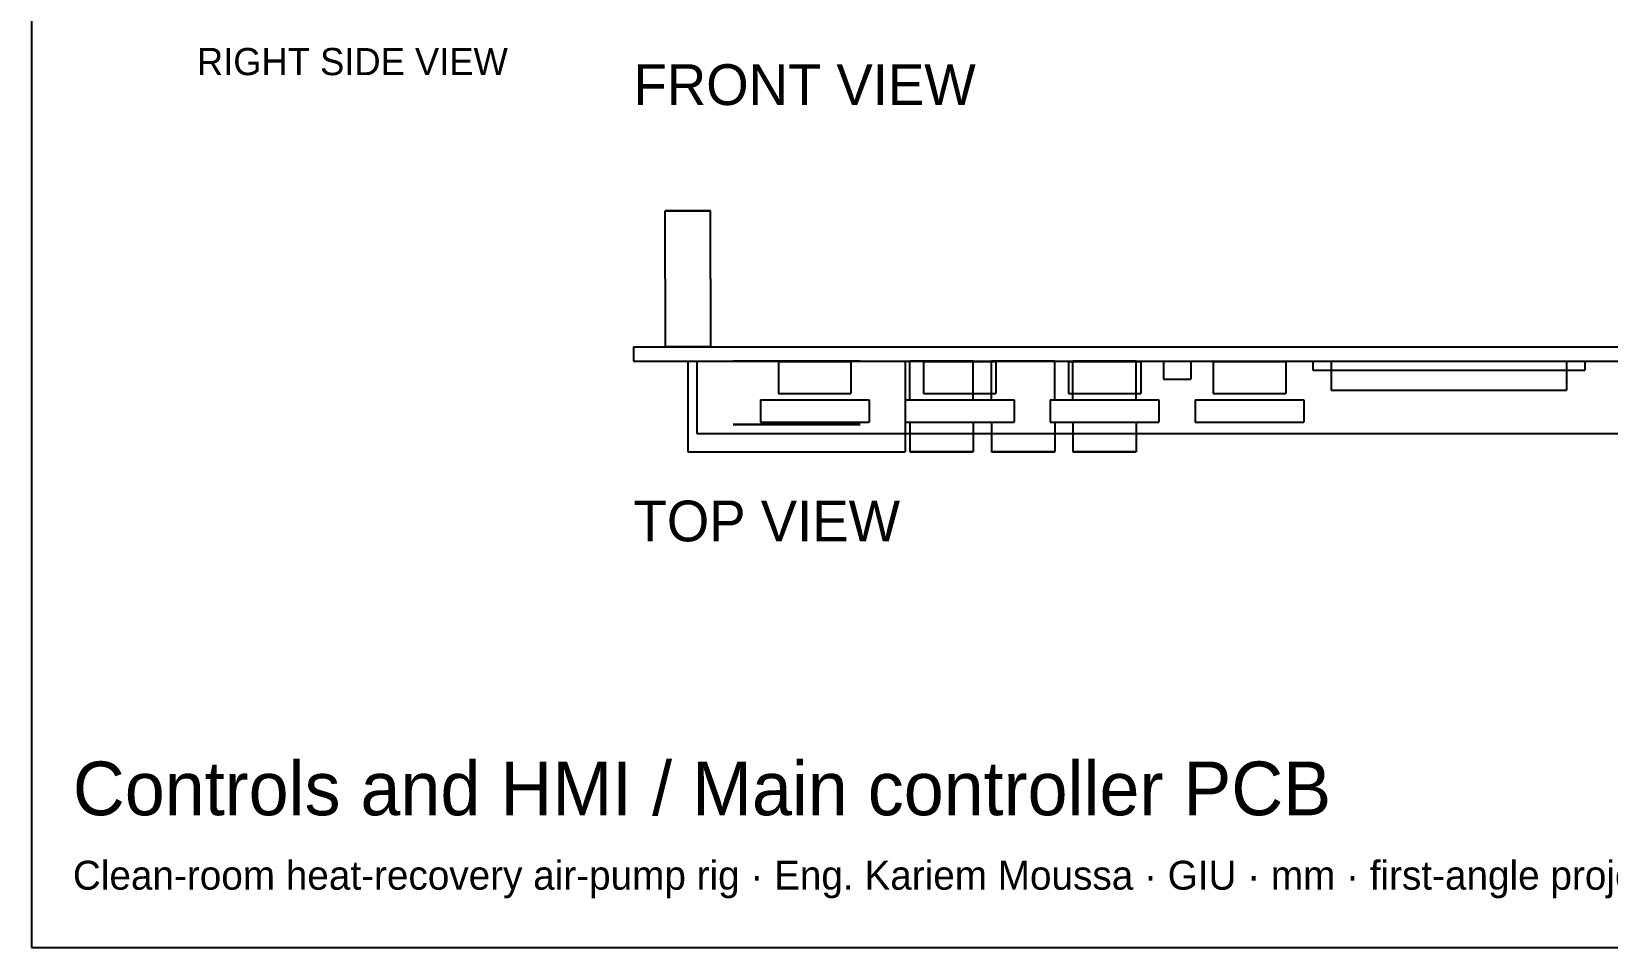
# Model space of a CAD drawing. Header units: millimetres. Extents: x -366 to -102, y 167 to 408.
# Drawn here: x -366.5 to -192.5, y 167 to 268.2 of the extents above; entities that cross this region are included whole.
import ezdxf

# ---------------------------------------------------------------- set-up
doc = ezdxf.new("R2010")
doc.units = ezdxf.units.MM
for name, color, linetype in [('BORDER', 7, 'Continuous'), ('HIDDEN', 8, 'Continuous'), ('TEXT', 5, 'Continuous'), ('VISIBLE', 7, 'Continuous')]:
    doc.layers.add(name, color=color, linetype=linetype)

msp = doc.modelspace()

# ---------------------------------------------------------------- linework, layer by layer
at = {"layer": 'BORDER'}
msp.add_lwpolyline([(-366.46, 167.03), (-101.74, 167.03), (-101.74, 408.26), (-366.46, 408.26)], close=True, dxfattribs=at)
at = {"layer": 'HIDDEN'}
for points in [[(-296.5, 248.4), (-296.48, 248.4)], [(-296.48, 248.4), (-296.5, 248.4)], [(-296.5, 248.4), (-296.48, 248.4)], [(-296.48, 248.4), (-296.34, 248.4)], [(-296.34, 248.4), (-296.48, 248.4)], [(-296.48, 248.4), (-296.34, 248.4)], [(-296.34, 248.4), (-296.06, 248.4)], [(-296.06, 248.4), (-296.34, 248.4)], [(-296.34, 248.4), (-296.06, 248.4)], [(-296.06, 248.4), (-295.66, 248.4)], [(-295.66, 248.4), (-296.06, 248.4)], [(-296.06, 248.4), (-295.66, 248.4)], [(-295.66, 248.4), (-295.16, 248.4)], [(-295.16, 248.4), (-295.66, 248.4)], [(-295.66, 248.4), (-295.16, 248.4)], [(-295.16, 248.4), (-294.6, 248.4)], [(-294.6, 248.4), (-295.16, 248.4)], [(-295.16, 248.4), (-294.6, 248.4)], [(-294.6, 248.4), (-294, 248.4)], [(-294, 248.4), (-294.6, 248.4)], [(-294.6, 248.4), (-294, 248.4)], [(-293.4, 248.4), (-294, 248.4)], [(-294, 248.4), (-293.4, 248.4)], [(-294, 248.4), (-293.4, 248.4)], [(-292.84, 248.4), (-293.4, 248.4)], [(-293.4, 248.4), (-292.84, 248.4)], [(-293.4, 248.4), (-292.84, 248.4)], [(-292.34, 248.4), (-292.84, 248.4)], [(-292.84, 248.4), (-292.34, 248.4)], [(-292.84, 248.4), (-292.34, 248.4)], [(-291.94, 248.4), (-292.34, 248.4)], [(-292.34, 248.4), (-291.94, 248.4)], [(-292.34, 248.4), (-291.94, 248.4)], [(-291.66, 248.4), (-291.94, 248.4)], [(-291.94, 248.4), (-291.66, 248.4)], [(-291.94, 248.4), (-291.66, 248.4)], [(-291.52, 248.4), (-291.66, 248.4)], [(-291.66, 248.4), (-291.52, 248.4)], [(-291.66, 248.4), (-291.52, 248.4)], [(-291.5, 248.4), (-291.52, 248.4)], [(-291.52, 248.4), (-291.5, 248.4)], [(-291.52, 248.4), (-291.5, 248.4)], [(-300, 233.4), (-120, 233.4)], [(-300, 233.4), (-300, 231.8)], [(-296.5, 233.4), (-296.48, 233.4)], [(-296.48, 233.4), (-296.5, 233.4)], [(-296.5, 233.4), (-296.48, 233.4)], [(-296.48, 233.4), (-296.5, 233.4)], [(-296.48, 233.4), (-296.34, 233.4)], [(-296.34, 233.4), (-296.48, 233.4)], [(-296.48, 233.4), (-296.34, 233.4)], [(-296.34, 233.4), (-296.48, 233.4)], [(-296.34, 233.4), (-296.06, 233.4)], [(-296.06, 233.4), (-296.34, 233.4)], [(-296.34, 233.4), (-296.06, 233.4)], [(-296.06, 233.4), (-296.34, 233.4)], [(-296.06, 233.4), (-295.66, 233.4)], [(-295.66, 233.4), (-296.06, 233.4)], [(-296.06, 233.4), (-295.66, 233.4)], [(-295.66, 233.4), (-296.06, 233.4)], [(-295.66, 233.4), (-295.16, 233.4)], [(-295.16, 233.4), (-295.66, 233.4)], [(-295.66, 233.4), (-295.16, 233.4)], [(-295.16, 233.4), (-295.66, 233.4)], [(-295.16, 233.4), (-294.6, 233.4)], [(-294.6, 233.4), (-295.16, 233.4)], [(-295.16, 233.4), (-294.6, 233.4)], [(-294.6, 233.4), (-295.16, 233.4)], [(-294.6, 233.4), (-294, 233.4)], [(-294, 233.4), (-294.6, 233.4)], [(-294.6, 233.4), (-294, 233.4)], [(-294, 233.4), (-294.6, 233.4)], [(-293.4, 233.4), (-294, 233.4)], [(-294, 233.4), (-293.4, 233.4)], [(-293.4, 233.4), (-294, 233.4)], [(-294, 233.4), (-293.4, 233.4)], [(-292.84, 233.4), (-293.4, 233.4)], [(-293.4, 233.4), (-292.84, 233.4)], [(-292.84, 233.4), (-293.4, 233.4)], [(-293.4, 233.4), (-292.84, 233.4)], [(-292.34, 233.4), (-292.84, 233.4)], [(-292.84, 233.4), (-292.34, 233.4)], [(-292.34, 233.4), (-292.84, 233.4)], [(-292.84, 233.4), (-292.34, 233.4)], [(-291.94, 233.4), (-292.34, 233.4)], [(-292.34, 233.4), (-291.94, 233.4)], [(-291.94, 233.4), (-292.34, 233.4)], [(-292.34, 233.4), (-291.94, 233.4)], [(-291.66, 233.4), (-291.94, 233.4)], [(-291.94, 233.4), (-291.66, 233.4)], [(-291.66, 233.4), (-291.94, 233.4)], [(-291.94, 233.4), (-291.66, 233.4)], [(-291.52, 233.4), (-291.66, 233.4)], [(-291.66, 233.4), (-291.52, 233.4)], [(-291.52, 233.4), (-291.66, 233.4)], [(-291.66, 233.4), (-291.52, 233.4)], [(-291.5, 233.4), (-291.52, 233.4)], [(-291.52, 233.4), (-291.5, 233.4)], [(-291.5, 233.4), (-291.52, 233.4)], [(-291.52, 233.4), (-291.5, 233.4)], [(-300, 231.8), (-120, 231.8)], [(-294, 231.8), (-270, 231.8)], [(-294, 231.8), (-270, 231.8)], [(-294, 231.8), (-294, 221.8)], [(-293, 231.8), (-127, 231.8)], [(-293, 231.8), (-127, 231.8)], [(-293, 231.8), (-293, 223.8)], [(-293, 231.8), (-293, 223.8)], [(-289, 231.8), (-288.95, 231.8)], [(-288.95, 231.8), (-289, 231.8)], [(-288.95, 231.8), (-288.55, 231.8)], [(-288.55, 231.8), (-288.95, 231.8)], [(-288.55, 231.8), (-287.76, 231.8)], [(-287.76, 231.8), (-288.55, 231.8)], [(-287.76, 231.8), (-286.64, 231.8)], [(-286.64, 231.8), (-287.76, 231.8)], [(-286.64, 231.8), (-285.25, 231.8)], [(-285.25, 231.8), (-286.64, 231.8)], [(-285.25, 231.8), (-283.68, 231.8)], [(-283.68, 231.8), (-285.25, 231.8)], [(-284, 231.75), (-276, 231.75)], [(-284, 231.75), (-276, 231.75)], [(-284, 231.75), (-284, 228.25)], [(-284, 231.75), (-284, 228.25)], [(-283.68, 231.8), (-282, 231.8)], [(-282, 231.8), (-283.68, 231.8)], [(-280.32, 231.8), (-282, 231.8)], [(-282, 231.8), (-280.32, 231.8)], [(-278.75, 231.8), (-280.32, 231.8)], [(-280.32, 231.8), (-278.75, 231.8)], [(-277.36, 231.8), (-278.75, 231.8)], [(-278.75, 231.8), (-277.36, 231.8)], [(-276.24, 231.8), (-277.36, 231.8)], [(-277.36, 231.8), (-276.24, 231.8)], [(-275.45, 231.8), (-276.24, 231.8)], [(-276.24, 231.8), (-275.45, 231.8)], [(-276, 231.75), (-276, 228.25)], [(-276, 231.75), (-276, 228.25)], [(-275.05, 231.8), (-275.45, 231.8)], [(-275.45, 231.8), (-275.05, 231.8)], [(-275, 231.8), (-275.05, 231.8)], [(-275.05, 231.8), (-275, 231.8)], [(-270, 231.8), (-270, 221.8)], [(-269.5, 231.8), (-269.47, 231.8)], [(-269.47, 231.8), (-269.5, 231.8)], [(-269.47, 231.8), (-269.27, 231.8)], [(-269.27, 231.8), (-269.47, 231.8)], [(-269.27, 231.8), (-268.88, 231.8)], [(-268.88, 231.8), (-269.27, 231.8)], [(-268.88, 231.8), (-268.32, 231.8)], [(-268.32, 231.8), (-268.88, 231.8)], [(-268.32, 231.8), (-267.63, 231.8)], [(-267.63, 231.8), (-268.32, 231.8)], [(-268, 231.75), (-262.5, 231.75)], [(-268, 231.75), (-260, 231.75)], [(-268, 231.75), (-268, 228.25)], [(-268, 231.75), (-268, 228.25)], [(-267.63, 231.8), (-266.84, 231.8)], [(-266.84, 231.8), (-267.63, 231.8)], [(-266.84, 231.8), (-266, 231.8)], [(-266, 231.8), (-266.84, 231.8)], [(-265.16, 231.8), (-266, 231.8)], [(-266, 231.8), (-265.16, 231.8)], [(-264.37, 231.8), (-265.16, 231.8)], [(-265.16, 231.8), (-264.37, 231.8)], [(-263.68, 231.8), (-264.37, 231.8)], [(-264.37, 231.8), (-263.68, 231.8)], [(-263.12, 231.8), (-263.68, 231.8)], [(-263.68, 231.8), (-263.12, 231.8)], [(-262.73, 231.8), (-263.12, 231.8)], [(-263.12, 231.8), (-262.73, 231.8)], [(-262.53, 231.8), (-262.73, 231.8)], [(-262.73, 231.8), (-262.53, 231.8)], [(-262.5, 231.8), (-262.53, 231.8)], [(-262.53, 231.8), (-262.5, 231.8)], [(-260.5, 231.8), (-260.47, 231.8)], [(-260.47, 231.8), (-260.5, 231.8)], [(-260.5, 231.75), (-260, 231.75)], [(-260.47, 231.8), (-260.27, 231.8)], [(-260.27, 231.8), (-260.47, 231.8)], [(-260.27, 231.8), (-259.88, 231.8)], [(-259.88, 231.8), (-260.27, 231.8)], [(-260, 231.75), (-260, 228.25)], [(-260, 231.75), (-260, 228.25)], [(-259.88, 231.8), (-259.32, 231.8)], [(-259.32, 231.8), (-259.88, 231.8)], [(-259.32, 231.8), (-258.63, 231.8)], [(-258.63, 231.8), (-259.32, 231.8)], [(-258.63, 231.8), (-257.84, 231.8)], [(-257.84, 231.8), (-258.63, 231.8)], [(-257.84, 231.8), (-257, 231.8)], [(-257, 231.8), (-257.84, 231.8)], [(-256.16, 231.8), (-257, 231.8)], [(-257, 231.8), (-256.16, 231.8)], [(-255.37, 231.8), (-256.16, 231.8)], [(-256.16, 231.8), (-255.37, 231.8)], [(-254.68, 231.8), (-255.37, 231.8)], [(-255.37, 231.8), (-254.68, 231.8)], [(-254.12, 231.8), (-254.68, 231.8)], [(-254.68, 231.8), (-254.12, 231.8)], [(-253.73, 231.8), (-254.12, 231.8)], [(-254.12, 231.8), (-253.73, 231.8)], [(-253.53, 231.8), (-253.73, 231.8)], [(-253.73, 231.8), (-253.53, 231.8)], [(-253.5, 231.8), (-253.53, 231.8)], [(-253.53, 231.8), (-253.5, 231.8)], [(-252, 231.75), (-244, 231.75)], [(-252, 231.75), (-252, 228.25)], [(-251.5, 231.8), (-251.47, 231.8)], [(-251.47, 231.8), (-251.5, 231.8)], [(-251.5, 231.75), (-244.5, 231.75)], [(-251.47, 231.8), (-251.27, 231.8)], [(-251.27, 231.8), (-251.47, 231.8)], [(-251.27, 231.8), (-250.88, 231.8)], [(-250.88, 231.8), (-251.27, 231.8)], [(-250.88, 231.8), (-250.32, 231.8)], [(-250.32, 231.8), (-250.88, 231.8)], [(-250.32, 231.8), (-249.63, 231.8)], [(-249.63, 231.8), (-250.32, 231.8)], [(-249.63, 231.8), (-248.84, 231.8)], [(-248.84, 231.8), (-249.63, 231.8)], [(-248.84, 231.8), (-248, 231.8)], [(-248, 231.8), (-248.84, 231.8)], [(-247.16, 231.8), (-248, 231.8)], [(-248, 231.8), (-247.16, 231.8)], [(-246.37, 231.8), (-247.16, 231.8)], [(-247.16, 231.8), (-246.37, 231.8)], [(-245.68, 231.8), (-246.37, 231.8)], [(-246.37, 231.8), (-245.68, 231.8)], [(-245.12, 231.8), (-245.68, 231.8)], [(-245.68, 231.8), (-245.12, 231.8)], [(-244.73, 231.8), (-245.12, 231.8)], [(-245.12, 231.8), (-244.73, 231.8)], [(-244.53, 231.8), (-244.73, 231.8)], [(-244.73, 231.8), (-244.53, 231.8)], [(-244.5, 231.8), (-244.53, 231.8)], [(-244.53, 231.8), (-244.5, 231.8)], [(-244, 231.75), (-244, 228.25)], [(-241.5, 231.8), (-238.5, 231.8)], [(-241.5, 231.8), (-238.5, 231.8)], [(-241.5, 231.8), (-241.5, 229.8)], [(-238.5, 231.8), (-238.5, 229.8)], [(-236, 231.75), (-228, 231.75)], [(-236, 231.75), (-236, 228.25)], [(-228, 231.75), (-228, 228.25)], [(-225, 231.8), (-195, 231.8)], [(-225, 231.8), (-195, 231.8)], [(-225, 231.8), (-225, 230.8)], [(-223, 231.8), (-197, 231.8)], [(-223, 231.8), (-197, 231.8)], [(-223, 231.8), (-223, 230.8)], [(-223, 231.8), (-223, 228.6)], [(-197, 231.8), (-197, 230.8)], [(-197, 231.8), (-197, 228.6)], [(-195, 231.8), (-195, 230.8)], [(-241.5, 229.8), (-238.5, 229.8)], [(-225, 230.8), (-195, 230.8)], [(-284, 228.25), (-276, 228.25)], [(-284, 228.25), (-276, 228.25)], [(-268, 228.25), (-262.5, 228.25)], [(-268, 228.25), (-260, 228.25)], [(-260.5, 228.25), (-260, 228.25)], [(-252, 228.25), (-244, 228.25)], [(-251.5, 228.25), (-244.5, 228.25)], [(-236, 228.25), (-228, 228.25)], [(-223, 228.6), (-197, 228.6)], [(-286, 227.55), (-274, 227.55)], [(-286, 227.55), (-274, 227.55)], [(-286, 227.55), (-286, 225.05)], [(-286, 227.55), (-286, 225.05)], [(-274, 227.55), (-274, 225.05)], [(-274, 227.55), (-274, 225.05)], [(-270, 227.55), (-258, 227.55)], [(-270, 227.55), (-270, 225.05)], [(-270, 227.55), (-270, 225.05)], [(-258, 227.55), (-258, 225.05)], [(-254, 227.55), (-242, 227.55)], [(-254, 227.55), (-254, 225.05)], [(-242, 227.55), (-242, 225.05)], [(-238, 227.55), (-226, 227.55)], [(-238, 227.55), (-238, 225.05)], [(-226, 227.55), (-226, 225.05)], [(-289, 224.8), (-288.95, 224.8)], [(-288.95, 224.8), (-289, 224.8)], [(-288.95, 224.8), (-288.55, 224.8)], [(-288.55, 224.8), (-288.95, 224.8)], [(-288.55, 224.8), (-287.76, 224.8)], [(-287.76, 224.8), (-288.55, 224.8)], [(-287.76, 224.8), (-286.64, 224.8)], [(-286.64, 224.8), (-287.76, 224.8)], [(-286.64, 224.8), (-285.25, 224.8)], [(-285.25, 224.8), (-286.64, 224.8)], [(-286, 225.05), (-274, 225.05)], [(-286, 225.05), (-274, 225.05)], [(-285.25, 224.8), (-283.68, 224.8)], [(-283.68, 224.8), (-285.25, 224.8)], [(-283.68, 224.8), (-282, 224.8)], [(-282, 224.8), (-283.68, 224.8)], [(-280.32, 224.8), (-282, 224.8)], [(-282, 224.8), (-280.32, 224.8)], [(-278.75, 224.8), (-280.32, 224.8)], [(-280.32, 224.8), (-278.75, 224.8)], [(-277.36, 224.8), (-278.75, 224.8)], [(-278.75, 224.8), (-277.36, 224.8)], [(-276.24, 224.8), (-277.36, 224.8)], [(-277.36, 224.8), (-276.24, 224.8)], [(-275.45, 224.8), (-276.24, 224.8)], [(-276.24, 224.8), (-275.45, 224.8)], [(-275.05, 224.8), (-275.45, 224.8)], [(-275.45, 224.8), (-275.05, 224.8)], [(-275, 224.8), (-275.05, 224.8)], [(-275.05, 224.8), (-275, 224.8)], [(-270, 225.05), (-258, 225.05)], [(-254, 225.05), (-242, 225.05)], [(-238, 225.05), (-226, 225.05)], [(-293, 223.8), (-270, 223.8)], [(-293, 223.8), (-127, 223.8)], [(-269.5, 223.8), (-262.5, 223.8)], [(-260.5, 223.8), (-253.5, 223.8)], [(-251.5, 223.8), (-244.5, 223.8)], [(-294, 221.8), (-270, 221.8)], [(-269.5, 221.8), (-269.47, 221.8)], [(-269.47, 221.8), (-269.27, 221.8)], [(-269.27, 221.8), (-268.88, 221.8)], [(-268.88, 221.8), (-268.32, 221.8)], [(-268.32, 221.8), (-267.63, 221.8)], [(-267.63, 221.8), (-266.84, 221.8)], [(-266.84, 221.8), (-266, 221.8)], [(-266, 221.8), (-265.16, 221.8)], [(-265.16, 221.8), (-264.37, 221.8)], [(-264.37, 221.8), (-263.68, 221.8)], [(-263.68, 221.8), (-263.12, 221.8)], [(-263.12, 221.8), (-262.73, 221.8)], [(-262.73, 221.8), (-262.53, 221.8)], [(-262.53, 221.8), (-262.5, 221.8)], [(-260.5, 221.8), (-260.47, 221.8)], [(-260.47, 221.8), (-260.27, 221.8)], [(-260.27, 221.8), (-259.88, 221.8)], [(-259.88, 221.8), (-259.32, 221.8)], [(-259.32, 221.8), (-258.63, 221.8)], [(-258.63, 221.8), (-257.84, 221.8)], [(-257.84, 221.8), (-257, 221.8)], [(-257, 221.8), (-256.16, 221.8)], [(-256.16, 221.8), (-255.37, 221.8)], [(-255.37, 221.8), (-254.68, 221.8)], [(-254.68, 221.8), (-254.12, 221.8)], [(-254.12, 221.8), (-253.73, 221.8)], [(-253.73, 221.8), (-253.53, 221.8)], [(-253.53, 221.8), (-253.5, 221.8)], [(-251.5, 221.8), (-251.47, 221.8)], [(-251.47, 221.8), (-251.27, 221.8)], [(-251.27, 221.8), (-250.88, 221.8)], [(-250.88, 221.8), (-250.32, 221.8)], [(-250.32, 221.8), (-249.63, 221.8)], [(-249.63, 221.8), (-248.84, 221.8)], [(-248.84, 221.8), (-248, 221.8)], [(-248, 221.8), (-247.16, 221.8)], [(-247.16, 221.8), (-246.37, 221.8)], [(-246.37, 221.8), (-245.68, 221.8)], [(-245.68, 221.8), (-245.12, 221.8)], [(-245.12, 221.8), (-244.73, 221.8)], [(-244.73, 221.8), (-244.53, 221.8)], [(-244.53, 221.8), (-244.5, 221.8)]]:
    msp.add_lwpolyline(points, dxfattribs=at)
at = {"layer": 'VISIBLE'}
for points in [[(-296.48, 248.4), (-296.5, 248.4)], [(-296.5, 240.9), (-296.5, 248.4)], [(-296.34, 248.4), (-296.48, 248.4)], [(-296.06, 248.4), (-296.34, 248.4)], [(-295.66, 248.4), (-296.06, 248.4)], [(-295.16, 248.4), (-295.66, 248.4)], [(-294.6, 248.4), (-295.16, 248.4)], [(-294, 248.4), (-294.6, 248.4)], [(-293.4, 248.4), (-294, 248.4)], [(-292.84, 248.4), (-293.4, 248.4)], [(-292.34, 248.4), (-292.84, 248.4)], [(-291.94, 248.4), (-292.34, 248.4)], [(-291.66, 248.4), (-291.94, 248.4)], [(-291.52, 248.4), (-291.66, 248.4)], [(-291.5, 248.4), (-291.52, 248.4)], [(-291.5, 240.9), (-291.5, 248.4)], [(-296.5, 240.9), (-296.5, 233.4)], [(-291.5, 240.9), (-291.5, 233.4)], [(-300, 233.4), (-120, 233.4)], [(-300, 233.4), (-300, 231.8)], [(-300, 231.8), (-120, 231.8)], [(-294, 231.8), (-294, 221.8)], [(-270, 231.8), (-270, 221.8)], [(-269.5, 227.55), (-269.5, 231.8)], [(-262.5, 227.55), (-262.5, 231.8)], [(-262.5, 231.75), (-260.5, 231.75)], [(-260.5, 227.55), (-260.5, 231.8)], [(-253.5, 227.55), (-253.5, 231.8)], [(-252, 231.75), (-251.5, 231.75)], [(-252, 231.75), (-252, 228.25)], [(-251.5, 227.55), (-251.5, 231.8)], [(-244.5, 227.55), (-244.5, 231.8)], [(-244.5, 231.75), (-244, 231.75)], [(-244, 231.75), (-244, 228.25)], [(-241.5, 231.8), (-241.5, 229.8)], [(-238.5, 231.8), (-238.5, 229.8)], [(-236, 231.75), (-228, 231.75)], [(-236, 231.75), (-236, 228.25)], [(-228, 231.75), (-228, 228.25)], [(-225, 231.8), (-225, 230.8)], [(-195, 231.8), (-195, 230.8)], [(-241.5, 229.8), (-238.5, 229.8)], [(-225, 230.8), (-195, 230.8)], [(-223, 230.8), (-223, 228.6)], [(-197, 230.8), (-197, 228.6)], [(-262.5, 228.25), (-260.5, 228.25)], [(-252, 228.25), (-251.5, 228.25)], [(-244.5, 228.25), (-244, 228.25)], [(-236, 228.25), (-228, 228.25)], [(-223, 228.6), (-197, 228.6)], [(-270, 227.55), (-258, 227.55)], [(-258, 227.55), (-258, 225.05)], [(-254, 227.55), (-242, 227.55)], [(-254, 227.55), (-254, 225.05)], [(-242, 227.55), (-242, 225.05)], [(-238, 227.55), (-226, 227.55)], [(-238, 227.55), (-238, 225.05)], [(-226, 227.55), (-226, 225.05)], [(-270, 225.05), (-258, 225.05)], [(-269.5, 225.05), (-269.5, 221.8)], [(-262.5, 225.05), (-262.5, 221.8)], [(-260.5, 225.05), (-260.5, 221.8)], [(-254, 225.05), (-242, 225.05)], [(-253.5, 225.05), (-253.5, 221.8)], [(-251.5, 225.05), (-251.5, 221.8)], [(-244.5, 225.05), (-244.5, 221.8)], [(-238, 225.05), (-226, 225.05)], [(-270, 223.8), (-269.5, 223.8)], [(-262.5, 223.8), (-260.5, 223.8)], [(-253.5, 223.8), (-251.5, 223.8)], [(-244.5, 223.8), (-127, 223.8)], [(-294, 221.8), (-270, 221.8)], [(-269.47, 221.8), (-269.5, 221.8)], [(-269.27, 221.8), (-269.47, 221.8)], [(-268.88, 221.8), (-269.27, 221.8)], [(-268.32, 221.8), (-268.88, 221.8)], [(-267.63, 221.8), (-268.32, 221.8)], [(-266.84, 221.8), (-267.63, 221.8)], [(-266, 221.8), (-266.84, 221.8)], [(-265.16, 221.8), (-266, 221.8)], [(-264.37, 221.8), (-265.16, 221.8)], [(-263.68, 221.8), (-264.37, 221.8)], [(-263.12, 221.8), (-263.68, 221.8)], [(-262.73, 221.8), (-263.12, 221.8)], [(-262.53, 221.8), (-262.73, 221.8)], [(-262.5, 221.8), (-262.53, 221.8)], [(-260.47, 221.8), (-260.5, 221.8)], [(-260.27, 221.8), (-260.47, 221.8)], [(-259.88, 221.8), (-260.27, 221.8)], [(-259.32, 221.8), (-259.88, 221.8)], [(-258.63, 221.8), (-259.32, 221.8)], [(-257.84, 221.8), (-258.63, 221.8)], [(-257, 221.8), (-257.84, 221.8)], [(-256.16, 221.8), (-257, 221.8)], [(-255.37, 221.8), (-256.16, 221.8)], [(-254.68, 221.8), (-255.37, 221.8)], [(-254.12, 221.8), (-254.68, 221.8)], [(-253.73, 221.8), (-254.12, 221.8)], [(-253.53, 221.8), (-253.73, 221.8)], [(-253.5, 221.8), (-253.53, 221.8)], [(-251.47, 221.8), (-251.5, 221.8)], [(-251.27, 221.8), (-251.47, 221.8)], [(-250.88, 221.8), (-251.27, 221.8)], [(-250.32, 221.8), (-250.88, 221.8)], [(-249.63, 221.8), (-250.32, 221.8)], [(-248.84, 221.8), (-249.63, 221.8)], [(-248, 221.8), (-248.84, 221.8)], [(-247.16, 221.8), (-248, 221.8)], [(-246.37, 221.8), (-247.16, 221.8)], [(-245.68, 221.8), (-246.37, 221.8)], [(-245.12, 221.8), (-245.68, 221.8)], [(-244.73, 221.8), (-245.12, 221.8)], [(-244.53, 221.8), (-244.73, 221.8)], [(-244.5, 221.8), (-244.53, 221.8)]]:
    msp.add_lwpolyline(points, dxfattribs=at)

# ---------------------------------------------------------------- texts
at = {"layer": 'TEXT'}
for s, height, p in [('RIGHT SIDE VIEW', 3, (-348.2, 263.4)), ('FRONT VIEW', 4.5, (-300, 260.1)), ('TOP VIEW', 4.5, (-300, 211.9)), ('Controls and HMI / Main controller PCB', 5.9332, (-361.89, 181.64)), ('Clean-room heat-recovery air-pump rig · Eng. Kariem Moussa · GIU · mm · first-angle projection', 3.1948, (-361.89, 173.42))]:
    msp.add_text(s, height=height, dxfattribs=at).set_placement(p)

doc.saveas('drawing.dxf')
